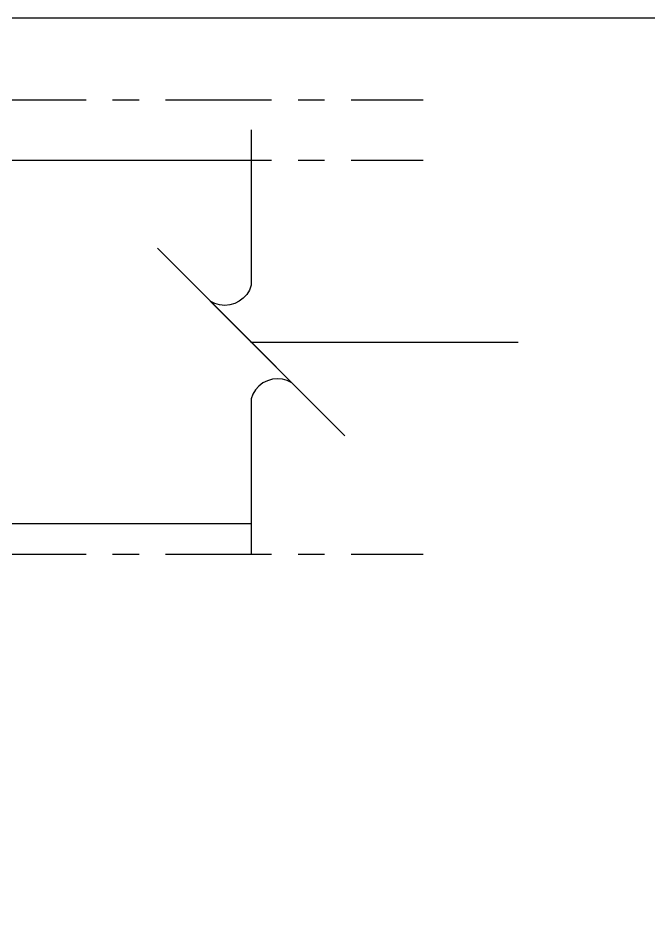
# Model space of a CAD drawing. Header units: millimetres. Extents: x -4391136 to -1798569, y -886572 to -291056.
# Drawn here: x -2194727 to -2193686, y -382355 to -380856 of the extents above; entities that cross this region are included whole.
import ezdxf

# ---------------------------------------------------------------- set-up
doc = ezdxf.new("R2010")
doc.units = ezdxf.units.MM
doc.set_wipeout_variables(frame=1)
doc.linetypes.add('TA_GL_000.70000', pattern=[1.925, 0.7, -0.175, 0.175, -0.175, 0.7])
doc.layers.add('000 - 0_SYM_DWG_BREAKER_DEF_SUB', color=7, linetype='Continuous', plot=False)
for name, color, linetype in [('000 - 0_SYM_DWG_BREAKER_MAIN_COLOR_1', 7, 'Continuous'), ('000 - 0_SYM_DWG_BREAKER_WIPEOUT_', 7, 'Continuous'), ('000 - 0_SYM_DWG_GRIDLINE_MAIN_COLOR_251', 7, 'Continuous'), ('000 - CONCRETE_COL_MAIN_COLOR_1', 7, 'Continuous'), ('_PP-Dim', 7, 'Continuous')]:
    doc.layers.add(name, color=color, linetype=linetype)
doc.styles.add('TA', font='', dxfattribs={"height": 4.5})
doc.styles.get('TA').set_extended_font_data('Cordia New')

# ---------------------------------------------------------------- blocks, each defined once
blk = doc.blocks.new('A$Cbc3bdfda')
at = {"layer": '_PP-Dim', "color": 7}
blk.add_lwpolyline([(0, -400), (775, -400), (775, 0), (0, 0)], close=True, dxfattribs=at)
blk = doc.blocks.new('*U2929')
at = {"layer": '000 - 0_SYM_DWG_GRIDLINE_MAIN_COLOR_251', "color": 7, "linetype": 'ByBlock', "ltscale": 5}
blk.add_line((14, 0), (-19, 0), dxfattribs=at)
at = {"layer": '000 - 0_SYM_DWG_GRIDLINE_MAIN_COLOR_251', "color": 7}
for p in [(-5, 0), (0, 0)]:
    blk.add_point(p, dxfattribs=at)
at = {"color": 7, "style": 'TA', "flags": 1}
blk.add_attdef('LOCATION', (6, -6), '', height=4.5, rotation=270, dxfattribs=at)
blk = doc.blocks.new('W-1-PP17-ENT2_REV00_20260609-101754_SEC_C1_DIMS')
at = {"layer": '000 - 0_SYM_DWG_GRIDLINE_MAIN_COLOR_251', "color": 7, "linetype": 'TA_GL_000.70000', "xscale": 50, "yscale": 50, "zscale": 50, "rotation": 180}
for p in [(0, 114840), (0, 114740), (0, 114090)]:
    blk.add_blockref('*U2929', p, dxfattribs=at)
blk = doc.blocks.new('W-1-PP17-ENT2_REV00_20260609-112043_SEC_D-3_ST')
at = {"layer": '000 - CONCRETE_COL_MAIN_COLOR_1', "color": 7}
blk.add_lwpolyline([(915.7, 114140), (250, 114140), (250, 114740), (915.7, 114740)], close=True, dxfattribs=at)
blk = doc.blocks.new('*U2495')
at = {"color": 7}
blk.add_wipeout([(17.627, -14), (0, -14), (0.005, -3.75), (-0.114, -3.434), (-0.289, -3.147), (-0.515, -2.896), (-0.784, -2.693), (-1.085, -2.543), (-1.41, -2.452), (-1.746, -2.424), (-2.081, -2.458), (-2.404, -2.555), (-2.703, -2.71), (0, 0), (2.687, 2.694), (2.388, 2.545), (2.067, 2.454), (1.734, 2.424), (1.402, 2.456), (1.081, 2.549), (0.783, 2.699), (0.518, 2.903), (0.295, 3.151), (0.122, 3.437), (0.005, 3.75), (0, 14), (17.627, 14), (17.632, 3.75), (17.749, 3.437), (17.922, 3.151), (18.144, 2.903), (18.409, 2.699), (18.707, 2.549), (19.028, 2.456), (19.361, 2.424), (19.693, 2.454), (20.015, 2.545), (20.314, 2.694), (17.627, 0), (14.923, -2.71), (15.223, -2.555), (15.545, -2.458), (15.881, -2.424), (16.217, -2.452), (16.541, -2.543), (16.843, -2.693), (17.112, -2.896), (17.338, -3.147), (17.513, -3.434), (17.632, -3.75)], dxfattribs=at).dxf.layer = '000 - 0_SYM_DWG_BREAKER_WIPEOUT_'
at = {"layer": '000 - 0_SYM_DWG_BREAKER_DEF_SUB', "color": 7}
blk.add_line((0, 0), (17.627, 0), dxfattribs=at)
at = {"layer": '000 - 0_SYM_DWG_BREAKER_MAIN_COLOR_1', "color": 7, "linetype": 'ByBlock', "lineweight": -2}
blk.add_line((-6.179, -6.195), (6.179, 6.195), dxfattribs=at)
blk.add_lwpolyline([(0, -14), (0.005, -3.75), (-0.114, -3.434), (-0.289, -3.147), (-0.515, -2.896), (-0.784, -2.693), (-1.085, -2.543), (-1.41, -2.452), (-1.746, -2.424), (-2.081, -2.458), (-2.404, -2.555), (-2.703, -2.71), (0, 0), (2.687, 2.694), (2.388, 2.545), (2.067, 2.454), (1.734, 2.424), (1.402, 2.456), (1.081, 2.549), (0.783, 2.699), (0.518, 2.903), (0.295, 3.151), (0.122, 3.437), (0.005, 3.75), (0, 14)], dxfattribs=at)
blk.add_point((0, 0), dxfattribs=at)

msp = doc.modelspace()

# ---------------------------------------------------------------- block references
at = {"layer": '_PP-Dim', "color": 7, "xscale": 25, "yscale": 25, "zscale": 25}
msp.add_blockref('A$Cbc3bdfda', (-2206636.8, -380855.9), dxfattribs=at)

# ---------------------------------------------------------------- next in the draw order: block references
at = {"color": 7}
msp.add_blockref('W-1-PP17-ENT2_REV00_20260609-112043_SEC_D-3_ST', (-2195009, -495830.4), dxfattribs=at)

# ---------------------------------------------------------------- next in the draw order: block references
at = {"color": 7, "xscale": -25, "yscale": 25, "zscale": 25, "rotation": 180}
msp.add_blockref('*U2495', (-2194342.8, -381390.4), dxfattribs=at)

# ---------------------------------------------------------------- next in the draw order: block references
at = {"color": 7}
msp.add_blockref('W-1-PP17-ENT2_REV00_20260609-101754_SEC_C1_DIMS', (-2195009, -495830.4), dxfattribs=at)

doc.saveas('drawing.dxf')
